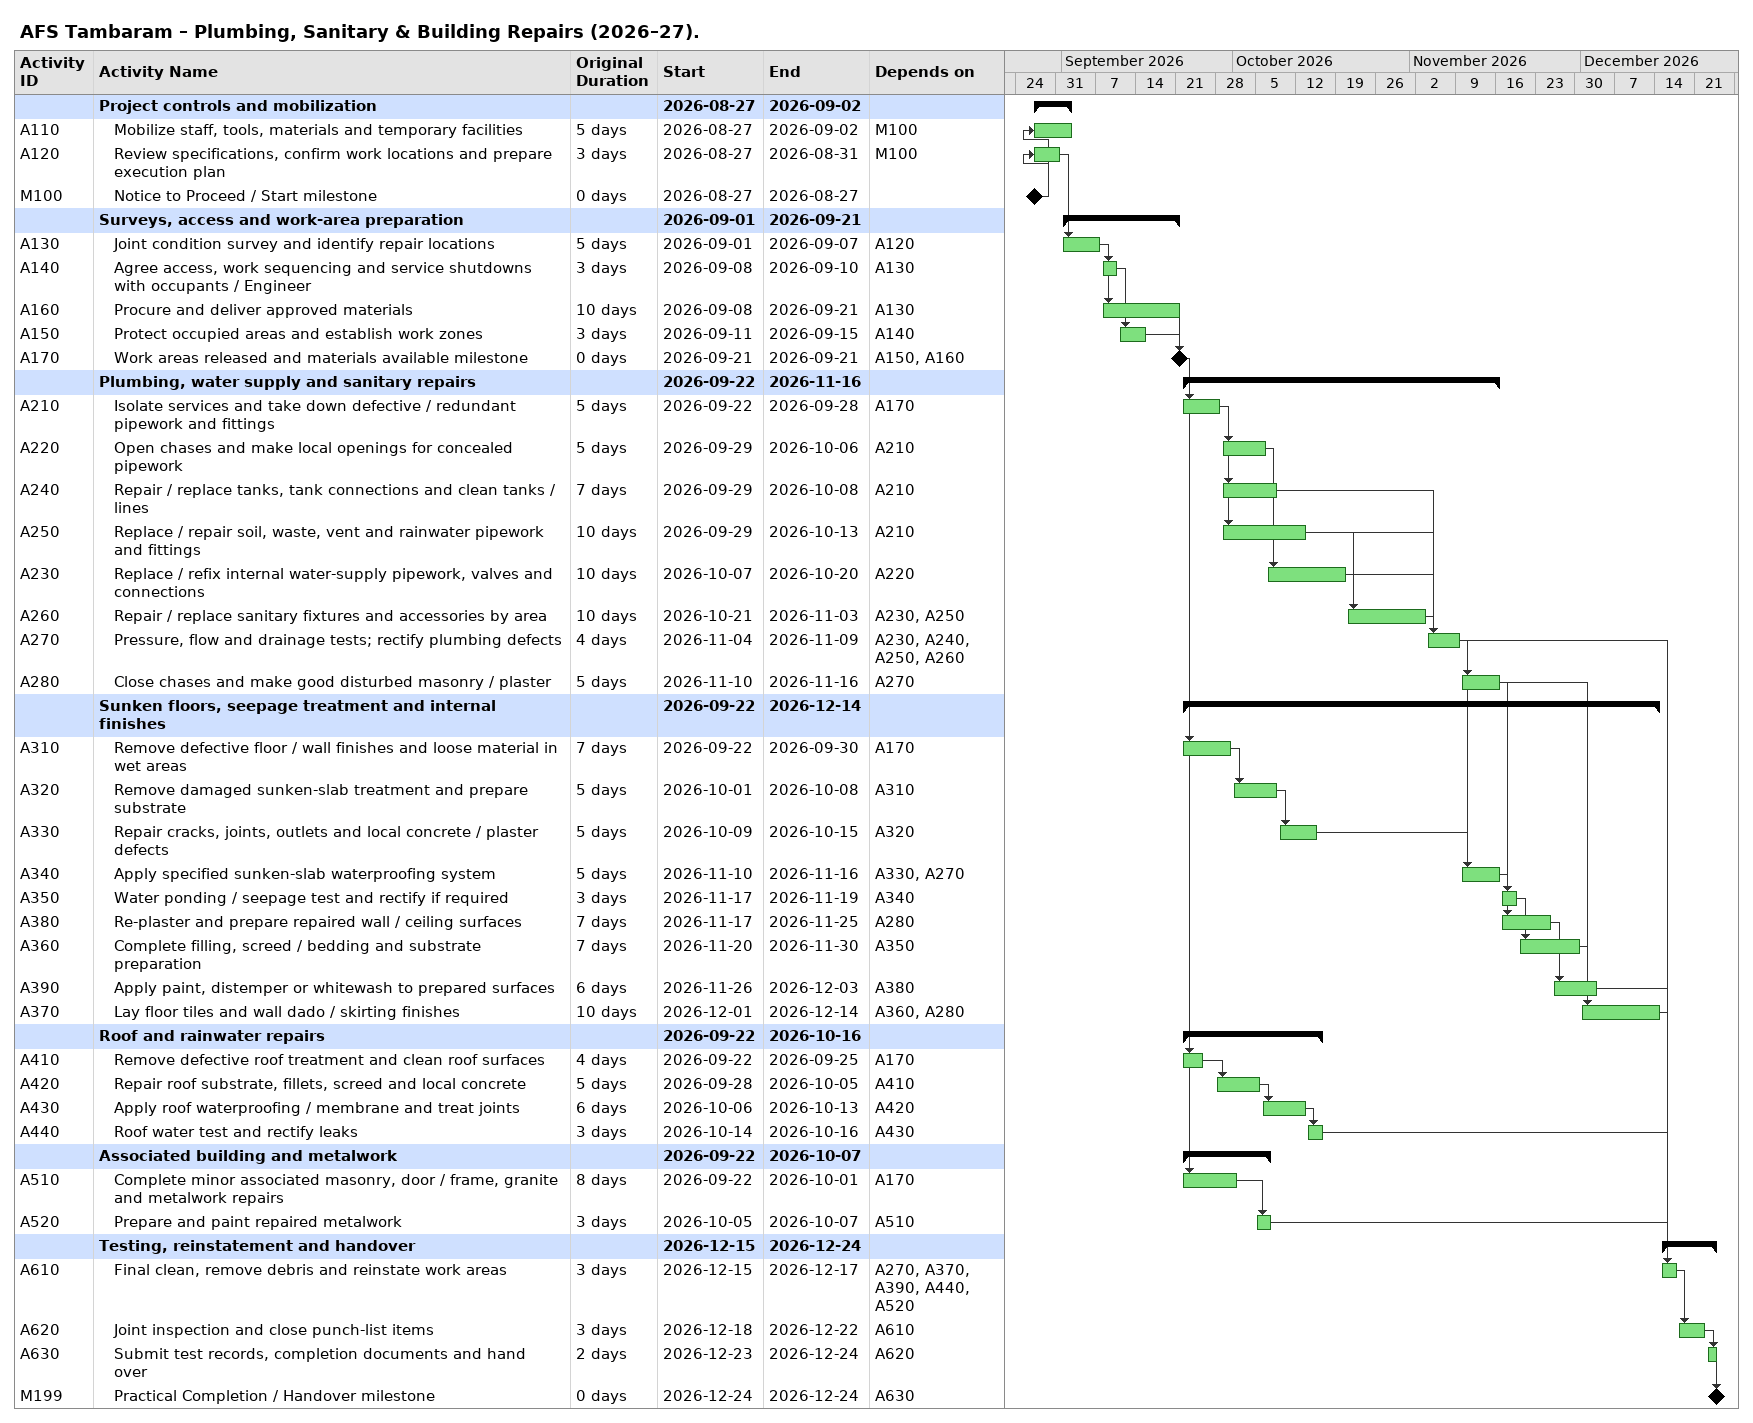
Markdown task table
AFS Tambaram – Plumbing, Sanitary & Building Repairs (2026–27).

| ID | Level | Task | Original duration | Start | Finish | Predecessors |
|---|---|---|---|---|---|---|
|  | 1 | **Project controls and mobilization** |  | 2026-08-27 | 2026-09-02 |  |
| A110 | 2 | Mobilize staff, tools, materials and temporary facilities | 5d | 2026-08-27 | 2026-09-02 | M100 |
| A120 | 2 | Review specifications, confirm work locations and prepare execution plan | 3d | 2026-08-27 | 2026-08-31 | M100 |
| M100 | 2 | Notice to Proceed / Start milestone | 0d | 2026-08-27 | 2026-08-27 |  |
|  | 1 | **Surveys, access and work-area preparation** |  | 2026-09-01 | 2026-09-21 |  |
| A130 | 2 | Joint condition survey and identify repair locations | 5d | 2026-09-01 | 2026-09-07 | A120 |
| A140 | 2 | Agree access, work sequencing and service shutdowns with occupants / Engineer | 3d | 2026-09-08 | 2026-09-10 | A130 |
| A160 | 2 | Procure and deliver approved materials | 10d | 2026-09-08 | 2026-09-21 | A130 |
| A150 | 2 | Protect occupied areas and establish work zones | 3d | 2026-09-11 | 2026-09-15 | A140 |
| A170 | 2 | Work areas released and materials available milestone | 0d | 2026-09-21 | 2026-09-21 | A150, A160 |
|  | 1 | **Plumbing, water supply and sanitary repairs** |  | 2026-09-22 | 2026-11-16 |  |
| A210 | 2 | Isolate services and take down defective / redundant pipework and fittings | 5d | 2026-09-22 | 2026-09-28 | A170 |
| A220 | 2 | Open chases and make local openings for concealed pipework | 5d | 2026-09-29 | 2026-10-06 | A210 |
| A240 | 2 | Repair / replace tanks, tank connections and clean tanks / lines | 7d | 2026-09-29 | 2026-10-08 | A210 |
| A250 | 2 | Replace / repair soil, waste, vent and rainwater pipework and fittings | 10d | 2026-09-29 | 2026-10-13 | A210 |
| A230 | 2 | Replace / refix internal water-supply pipework, valves and connections | 10d | 2026-10-07 | 2026-10-20 | A220 |
| A260 | 2 | Repair / replace sanitary fixtures and accessories by area | 10d | 2026-10-21 | 2026-11-03 | A230, A250 |
| A270 | 2 | Pressure, flow and drainage tests; rectify plumbing defects | 4d | 2026-11-04 | 2026-11-09 | A230, A240, A250, A260 |
| A280 | 2 | Close chases and make good disturbed masonry / plaster | 5d | 2026-11-10 | 2026-11-16 | A270 |
|  | 1 | **Sunken floors, seepage treatment and internal finishes** |  | 2026-09-22 | 2026-12-14 |  |
| A310 | 2 | Remove defective floor / wall finishes and loose material in wet areas | 7d | 2026-09-22 | 2026-09-30 | A170 |
| A320 | 2 | Remove damaged sunken-slab treatment and prepare substrate | 5d | 2026-10-01 | 2026-10-08 | A310 |
| A330 | 2 | Repair cracks, joints, outlets and local concrete / plaster defects | 5d | 2026-10-09 | 2026-10-15 | A320 |
| A340 | 2 | Apply specified sunken-slab waterproofing system | 5d | 2026-11-10 | 2026-11-16 | A330, A270 |
| A350 | 2 | Water ponding / seepage test and rectify if required | 3d | 2026-11-17 | 2026-11-19 | A340 |
| A380 | 2 | Re-plaster and prepare repaired wall / ceiling surfaces | 7d | 2026-11-17 | 2026-11-25 | A280 |
| A360 | 2 | Complete filling, screed / bedding and substrate preparation | 7d | 2026-11-20 | 2026-11-30 | A350 |
| A390 | 2 | Apply paint, distemper or whitewash to prepared surfaces | 6d | 2026-11-26 | 2026-12-03 | A380 |
| A370 | 2 | Lay floor tiles and wall dado / skirting finishes | 10d | 2026-12-01 | 2026-12-14 | A360, A280 |
|  | 1 | **Roof and rainwater repairs** |  | 2026-09-22 | 2026-10-16 |  |
| A410 | 2 | Remove defective roof treatment and clean roof surfaces | 4d | 2026-09-22 | 2026-09-25 | A170 |
| A420 | 2 | Repair roof substrate, fillets, screed and local concrete | 5d | 2026-09-28 | 2026-10-05 | A410 |
| A430 | 2 | Apply roof waterproofing / membrane and treat joints | 6d | 2026-10-06 | 2026-10-13 | A420 |
| A440 | 2 | Roof water test and rectify leaks | 3d | 2026-10-14 | 2026-10-16 | A430 |
|  | 1 | **Associated building and metalwork** |  | 2026-09-22 | 2026-10-07 |  |
| A510 | 2 | Complete minor associated masonry, door / frame, granite and metalwork repairs | 8d | 2026-09-22 | 2026-10-01 | A170 |
| A520 | 2 | Prepare and paint repaired metalwork | 3d | 2026-10-05 | 2026-10-07 | A510 |
|  | 1 | **Testing, reinstatement and handover** |  | 2026-12-15 | 2026-12-24 |  |
| A610 | 2 | Final clean, remove debris and reinstate work areas | 3d | 2026-12-15 | 2026-12-17 | A270, A370, A390, A440, A520 |
| A620 | 2 | Joint inspection and close punch-list items | 3d | 2026-12-18 | 2026-12-22 | A610 |
| A630 | 2 | Submit test records, completion documents and hand over | 2d | 2026-12-23 | 2026-12-24 | A620 |
| M199 | 2 | Practical Completion / Handover milestone | 0d | 2026-12-24 | 2026-12-24 | A630 |
